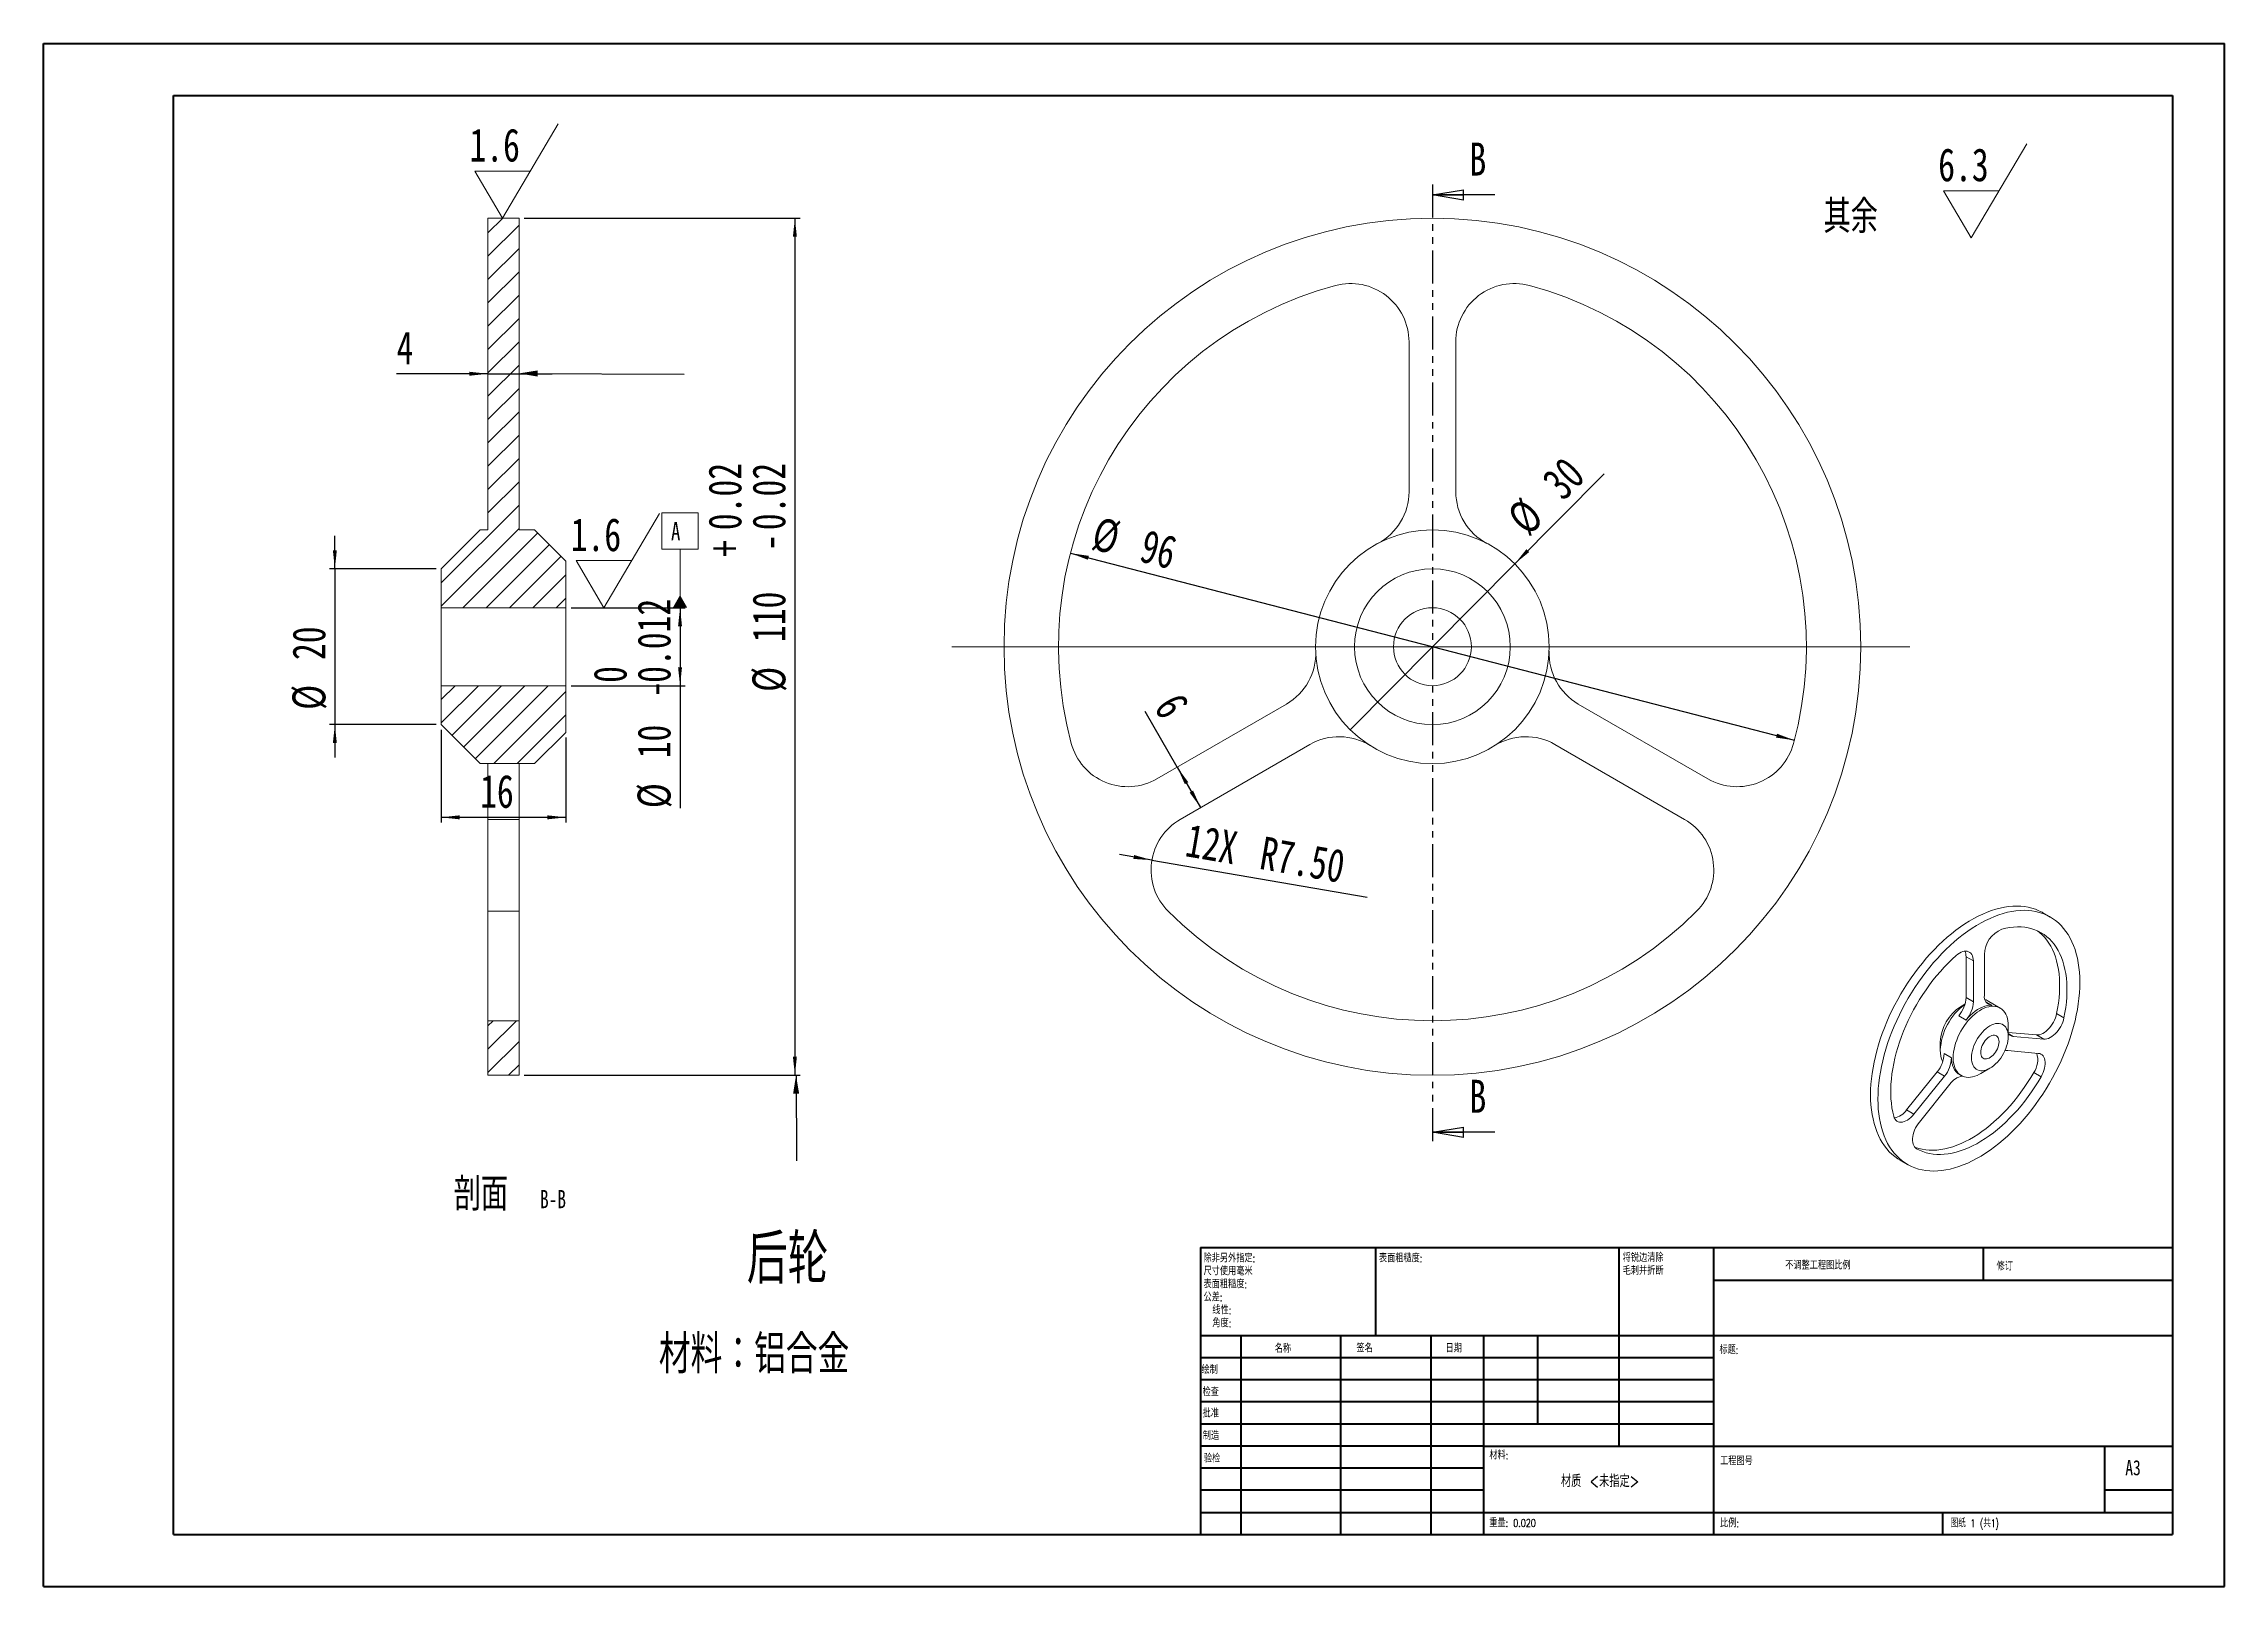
# Model space of a CAD drawing. Header units: millimetres. Extents: x 0 to 420, y 0 to 297.
import ezdxf

# ---------------------------------------------------------------- set-up
doc = ezdxf.new("R2010")
doc.units = ezdxf.units.MM
doc.linetypes.add('PHANTOM', pattern=[12.7, 6.35, -1.27, 1.27, -1.27, 1.27, -1.27])
doc.layers.add('FORMAT', color=7, linetype='Continuous')
doc.styles.add('SLDTEXTSTYLE0', font='TXT', dxfattribs={"width": 0.75, "bigfont": 'bigfont'})
doc.styles.add('SLDTEXTSTYLE1', font='TXT', dxfattribs={"width": 0.75})
doc.styles.add('SLDTEXTSTYLE2', font='TXT', dxfattribs={"width": 0.694444, "bigfont": 'bigfont'})
doc.styles.add('SLDTEXTSTYLE3', font='TXT', dxfattribs={"width": 0.7})
doc.dimstyles.new('SLDDIMSTYLE0', dxfattribs={"dimtxt": 6.35, "dimasz": 3.556, "dimexe": 0, "dimexo": 0.0625, "dimgap": 1.5875, "dimtad": 1, "dimdec": 6, "dimlfac": 0.666667, "dimrnd": 1e-09, "dimzin": 12, "dimdsep": 46, "dimtxsty": 'SLDTEXTSTYLE1', "dimsah": 1, "dimcen": 0.09, "dimadec": 0, "dimazin": 3, "dimtfac": 1, "dimtofl": 0, "dimtmove": 0, "dimatfit": 3, "dimfxl": 0, "dimfrac": 2, "dimtolj": 1, "dimtzin": 12, "dimarcsym": 0})
doc.dimstyles.new('SLDDIMSTYLE1', dxfattribs={"dimtxt": 6.35, "dimasz": 3.556, "dimexe": 0, "dimexo": 0.0625, "dimgap": 1.5875, "dimtad": 1, "dimlfac": 0.666667, "dimrnd": 1e-09, "dimzin": 4, "dimdsep": 46, "dimtxsty": 'SLDTEXTSTYLE1', "dimsah": 1, "dimcen": 0, "dimadec": 0, "dimazin": 1, "dimtfac": 1, "dimtofl": 0, "dimtmove": 1, "dimatfit": 3, "dimfxl": 0, "dimfrac": 2, "dimtolj": 1, "dimtzin": 12, "dimarcsym": 0})
doc.dimstyles.new('SLDDIMSTYLE2', dxfattribs={"dimtxt": 6.35, "dimasz": 3.556, "dimexe": 0, "dimexo": 0.0625, "dimgap": 1.5875, "dimtad": 1, "dimlfac": 0.666667, "dimrnd": 1e-09, "dimzin": 12, "dimdsep": 46, "dimtxsty": 'SLDTEXTSTYLE1', "dimsah": 1, "dimcen": 0, "dimadec": 0, "dimazin": 3, "dimtfac": 1, "dimtmove": 0, "dimatfit": 3, "dimfxl": 0, "dimfrac": 2, "dimtolj": 1, "dimtzin": 12, "dimarcsym": 0})
doc.dimstyles.new('SLDDIMSTYLE3', dxfattribs={"dimtxt": 6.35, "dimasz": 3.556, "dimexe": 0, "dimexo": 0.0625, "dimgap": 1.5875, "dimtad": 1, "dimlfac": 0.666667, "dimrnd": 1e-09, "dimzin": 12, "dimdsep": 46, "dimtxsty": 'SLDTEXTSTYLE1', "dimblk1": 'NONE', "dimsah": 1, "dimcen": 0, "dimadec": 0, "dimazin": 3, "dimtfac": 1, "dimtmove": 0, "dimatfit": 3, "dimldrblk": 'NONE', "dimfxl": 0, "dimfrac": 2, "dimtolj": 1, "dimtzin": 12, "dimarcsym": 0})
doc.dimstyles.new('SLDDIMSTYLE4', dxfattribs={"dimtxt": 6.35, "dimasz": 3.556, "dimexe": 0, "dimexo": 0.0625, "dimgap": 1.5875, "dimtad": 1, "dimdec": 6, "dimlfac": 0.666667, "dimrnd": 1e-09, "dimzin": 12, "dimdsep": 46, "dimtxsty": 'SLDTEXTSTYLE1', "dimsah": 1, "dimcen": 0.09, "dimadec": 0, "dimazin": 3, "dimtfac": 1, "dimtmove": 0, "dimatfit": 0, "dimfxl": 0, "dimfrac": 2, "dimtolj": 1, "dimtzin": 12, "dimarcsym": 0})
doc.dimstyles.new('SLDDIMSTYLE5', dxfattribs={"dimtxt": 6.35, "dimasz": 3.556, "dimexe": 0, "dimexo": 0.0625, "dimgap": 1.5875, "dimtad": 1, "dimdec": 6, "dimlfac": 0.666667, "dimrnd": 1e-09, "dimzin": 12, "dimdsep": 46, "dimtxsty": 'SLDTEXTSTYLE1', "dimsah": 1, "dimcen": 0.09, "dimadec": 0, "dimazin": 3, "dimtol": 1, "dimtp": 0.02, "dimtm": 0.02, "dimtfac": 1, "dimtofl": 0, "dimtmove": 0, "dimatfit": 3, "dimfxl": 0, "dimfrac": 2, "dimtolj": 1, "dimarcsym": 0})
doc.dimstyles.new('SLDDIMSTYLE6', dxfattribs={"dimtxt": 6.35, "dimasz": 3.556, "dimexe": 0, "dimexo": 0.0625, "dimgap": 1.5875, "dimtad": 1, "dimdec": 6, "dimlfac": 0.666667, "dimrnd": 1e-09, "dimzin": 12, "dimdsep": 46, "dimtxsty": 'SLDTEXTSTYLE1', "dimsah": 1, "dimcen": 0.09, "dimadec": 0, "dimazin": 3, "dimtol": 1, "dimtm": 0.012, "dimtfac": 1, "dimtdec": 3, "dimtofl": 0, "dimtmove": 0, "dimatfit": 3, "dimfxl": 0, "dimfrac": 2, "dimtolj": 1, "dimarcsym": 0})
doc.dimstyles.new('SLDDIMSTYLE8', dxfattribs={"dimtxt": 0.18, "dimasz": 3.556, "dimexe": 0, "dimexo": 0.0625, "dimgap": 0, "dimtad": 0, "dimtih": 1, "dimtoh": 1, "dimdec": 0, "dimrnd": 1e-09, "dimzin": 0, "dimdsep": 46, "dimtxsty": 'Standard', "dimsah": 1, "dimcen": 0.09, "dimadec": 0, "dimazin": 0, "dimtfac": 3.556, "dimtdec": 0, "dimtofl": 0, "dimtmove": 0, "dimatfit": 3, "dimfxl": 0, "dimfrac": 2, "dimtolj": 1, "dimtzin": 0, "dimarcsym": 0})

# ---------------------------------------------------------------- blocks, each defined once
blk = doc.blocks.new('SW_NOTE_0')
at = {"color": 0, "linetype": 'Continuous', "lineweight": 0, "char_height": 1.5, "attachment_point": 1, "style": 'SLDTEXTSTYLE0'}
for s, insert in [('\\M+18FAB锐边\\M+190B4\\M+18F9C', (0, 1.93)), ('\\M+196D1\\M+18E68\\M+19BF3\\M+190DC\\M+19266', (0, -0.57))]:
    blk.add_mtext(s, dxfattribs=dict(at, insert=insert))
blk = doc.blocks.new('SW_NOTE_1')
at = {"color": 0, "linetype": 'Continuous', "lineweight": 0, "char_height": 1.5, "attachment_point": 1, "style": 'SLDTEXTSTYLE0'}
for s, insert in [('\\M+18F9C\\M+194F1另\\M+18A4F\\M+18E77\\M+192E8:', (0, 1.93)), ('\\M+1955C\\M+196CA\\M+19165糙\\M+19378:', (0, -3.07)), ('\\M+18EDA\\M+190A1\\M+18E67\\M+19770\\M+19F7C\\M+195C4', (0, -0.57)), ('\\M+18CF6\\M+18DB7:', (0, -5.57)), ('线\\M+190AB:', (1.69, -8.07)), ('\\M+18A70\\M+19378:', (1.69, -10.57))]:
    blk.add_mtext(s, dxfattribs=dict(at, insert=insert))
blk = doc.blocks.new('SW_SFSYMBOL_0')
at = {"color": 0, "linetype": 'Continuous', "lineweight": 0}
for p, q in [((6.38, -9.07), (17.08, 9.07)), ((6.38, -9.07), (1.03, 0)), ((11.73, 0), (1.03, 0))]:
    blk.add_line(p, q, dxfattribs=at)
at = {"color": 0, "linetype": 'Continuous', "lineweight": 0, "insert": (0, 8.19), "char_height": 6.35, "attachment_point": 1, "style": 'SLDTEXTSTYLE1'}
blk.add_mtext('6.3', dxfattribs=at)
blk = doc.blocks.new('_D')
at = {"layer": 'FORMAT'}
for q in [(212.24, 168.62), (222.91, 150.14)]:
    blk.add_line((218.41, 157.93), q, dxfattribs=at)
for points in [[(218.41, 157.93), (219.86, 154.66), (220.52, 155.04)], [(222.91, 150.14), (221.46, 153.41), (220.8, 153.03)]]:
    blk.add_solid(points, dxfattribs=at)
at = {"layer": 'FORMAT', "insert": (219.33, 172.72), "char_height": 6.35, "attachment_point": 1, "rotation": 300, "style": 'SLDTEXTSTYLE1'}
blk.add_mtext('6', dxfattribs=at)
blk = doc.blocks.new('_D_1')
at = {"layer": 'FORMAT'}
for q in [(207.27, 141.11), (254.96, 132.92)]:
    blk.add_line((213.53, 140.03), q, dxfattribs=at)
blk.add_solid([(213.53, 140.03), (210.09, 141.01), (209.96, 140.26)], dxfattribs=at)
at = {"layer": 'FORMAT', "char_height": 6.35, "attachment_point": 1, "rotation": 350.265, "style": 'SLDTEXTSTYLE1'}
for s, insert in [('12X', (220.77, 147.09)), ('R7.50', (235.1, 144.64))]:
    blk.add_mtext(s, dxfattribs=dict(at, insert=insert))
blk = doc.blocks.new('_D_2')
at = {"layer": 'FORMAT'}
blk.add_line((197.84, 199.12), (337.26, 163.1), dxfattribs=at)
for points in [[(197.84, 199.12), (201.19, 197.86), (201.38, 198.6)], [(337.26, 163.1), (333.92, 164.36), (333.72, 163.62)]]:
    blk.add_solid(points, dxfattribs=at)
at = {"layer": 'FORMAT', "char_height": 6.35, "attachment_point": 1, "rotation": 345.5146, "style": 'SLDTEXTSTYLE1'}
for s, insert in [('%%c', (203.17, 206.18)), ('96', (212.45, 203.78))]:
    blk.add_mtext(s, dxfattribs=dict(at, insert=insert))
blk = doc.blocks.new('_D_3')
at = {"layer": 'FORMAT'}
for q in [(300.62, 214.41), (251.7, 165.14)]:
    blk.add_line((283.41, 197.07), q, dxfattribs=at)
blk.add_solid([(283.41, 197.07), (286.18, 199.33), (285.64, 199.87)], dxfattribs=at)
at = {"layer": 'FORMAT', "char_height": 6.35, "attachment_point": 1, "rotation": 45.204, "style": 'SLDTEXTSTYLE1'}
for s, insert in [('30', (288.23, 213.49)), ('%%c', (281.48, 206.68))]:
    blk.add_mtext(s, dxfattribs=dict(at, insert=insert))
blk = doc.blocks.new('_NONE')
blk = doc.blocks.new('_CLOSED')
at = {"color": 0, "linetype": 'ByBlock', "lineweight": -2}
for p, q in [((-1, 0.166667), (0, 0)), ((-1, 0.166667), (-1, -0.166667)), ((0, 0), (-1, -0.166667)), ((0, 0), (-1, 0))]:
    blk.add_line(p, q, dxfattribs=at)
blk = doc.blocks.new('_D_4')
at = {"layer": 'FORMAT'}
for p, q in [((85.65, 233.66), (68.05, 233.66)), ((85.65, 233.66), (91.65, 233.66)), ((91.65, 233.66), (98, 233.66))]:
    blk.add_line(p, q, dxfattribs=at)
for points in [[(85.65, 233.66), (82.09, 234.04), (82.09, 233.28)], [(91.65, 233.66), (95.21, 233.28), (95.21, 234.04)]]:
    blk.add_solid(points, dxfattribs=at)
at = {"layer": 'FORMAT', "insert": (68.05, 241.84), "char_height": 6.35, "attachment_point": 1, "style": 'SLDTEXTSTYLE1'}
blk.add_mtext('4', dxfattribs=at)
blk = doc.blocks.new('_D_5')
at = {"layer": 'FORMAT'}
for p, q in [((92.65, 263.61), (145.77, 263.61)), ((144.77, 263.61), (144.77, 98.61)), ((92.65, 98.61), (145.77, 98.61))]:
    blk.add_line(p, q, dxfattribs=at)
for points in [[(144.77, 263.61), (144.39, 260.05), (145.15, 260.05)], [(144.77, 98.61), (145.15, 102.16), (144.39, 102.16)]]:
    blk.add_solid(points, dxfattribs=at)
at = {"layer": 'FORMAT', "char_height": 6.35, "attachment_point": 1, "rotation": 90, "style": 'SLDTEXTSTYLE1'}
for s, insert in [('0.02', (128.11, 203.54)), ('0.02', (136.58, 203.54)), ('-', (136.58, 199.58)), ('+', (128.11, 198.42)), ('110', (136.58, 182)), ('%%c', (136.58, 172.42))]:
    blk.add_mtext(s, dxfattribs=dict(at, insert=insert))
blk = doc.blocks.new('_D_6')
at = {"layer": 'FORMAT'}
for p, q in [((76.65, 165.11), (76.65, 147.26)), ((100.65, 163.61), (100.65, 147.26)), ((100.65, 148.26), (76.65, 148.26))]:
    blk.add_line(p, q, dxfattribs=at)
for points in [[(76.65, 148.26), (80.21, 147.88), (80.21, 148.65)], [(100.65, 148.26), (97.09, 148.65), (97.09, 147.88)]]:
    blk.add_solid(points, dxfattribs=at)
at = {"layer": 'FORMAT', "insert": (84.14, 156.45), "char_height": 6.35, "attachment_point": 1, "style": 'SLDTEXTSTYLE1'}
blk.add_mtext('16', dxfattribs=at)
blk = doc.blocks.new('_D_7')
at = {"layer": 'FORMAT'}
for p, q in [((56.17, 196.11), (56.17, 202.46)), ((75.65, 196.11), (55.17, 196.11)), ((56.17, 196.11), (56.17, 166.11)), ((75.65, 166.11), (55.17, 166.11)), ((56.17, 166.11), (56.17, 159.76))]:
    blk.add_line(p, q, dxfattribs=at)
for points in [[(56.17, 196.11), (56.55, 199.66), (55.79, 199.66)], [(56.17, 166.11), (55.79, 162.55), (56.55, 162.55)]]:
    blk.add_solid(points, dxfattribs=at)
at = {"layer": 'FORMAT', "char_height": 6.35, "attachment_point": 1, "rotation": 90, "style": 'SLDTEXTSTYLE1'}
for s, insert in [('20', (47.99, 178.54)), ('%%c', (47.99, 168.96))]:
    blk.add_mtext(s, dxfattribs=dict(at, insert=insert))
blk = doc.blocks.new('_D_8')
at = {"layer": 'FORMAT'}
for p, q in [((101.65, 188.61), (123.65, 188.61)), ((122.65, 188.61), (122.65, 173.61)), ((101.65, 173.61), (123.65, 173.61)), ((122.65, 173.61), (122.65, 150.03))]:
    blk.add_line(p, q, dxfattribs=at)
for points in [[(122.65, 188.61), (122.27, 185.05), (123.03, 185.05)], [(122.65, 173.61), (123.03, 177.16), (122.27, 177.16)]]:
    blk.add_solid(points, dxfattribs=at)
at = {"layer": 'FORMAT', "char_height": 6.35, "attachment_point": 1, "rotation": 90, "style": 'SLDTEXTSTYLE1'}
for s, insert in [('0.012', (114.46, 174.15)), ('0', (106, 174.15)), ('-', (114.46, 171.34)), ('10', (114.46, 159.62)), ('%%c', (114.46, 150.03))]:
    blk.add_mtext(s, dxfattribs=dict(at, insert=insert))
blk = doc.blocks.new('SW_NOTE_2')
at = {"color": 0, "linetype": 'Continuous', "lineweight": 0, "attachment_point": 2}
for s, insert, char_height, style in [('\\M+19655\\M+196CA', (8.33, 8.19), 6.35, 'SLDTEXTSTYLE0'), ('B-B', (22.23, 5.8), 3.5, 'SLDTEXTSTYLE3')]:
    blk.add_mtext(s, dxfattribs=dict(at, insert=insert, char_height=char_height, style=style))
blk = doc.blocks.new('SW_SFSYMBOL_1')
at = {"color": 0, "linetype": 'Continuous', "lineweight": 0}
for p, q in [((6.38, -9.07), (17.08, 9.07)), ((6.38, -9.07), (1.03, 0)), ((11.73, 0), (1.03, 0))]:
    blk.add_line(p, q, dxfattribs=at)
at = {"color": 0, "linetype": 'Continuous', "lineweight": 0, "insert": (0, 8.19), "char_height": 6.35, "attachment_point": 1, "style": 'SLDTEXTSTYLE1'}
blk.add_mtext('1.6', dxfattribs=at)
blk = doc.blocks.new('SW_SFSYMBOL_2')
at = {"color": 0, "linetype": 'Continuous', "lineweight": 0}
for p, q in [((6.38, -9.07), (17.08, 9.07)), ((6.38, -9.07), (1.03, 0)), ((11.73, 0), (1.03, 0))]:
    blk.add_line(p, q, dxfattribs=at)
at = {"color": 0, "linetype": 'Continuous', "lineweight": 0, "insert": (0, 8.19), "char_height": 6.35, "attachment_point": 1, "style": 'SLDTEXTSTYLE1'}
blk.add_mtext('1.6', dxfattribs=at)
blk = doc.blocks.new('SW_DATUMTAG_0')
at = {"color": 0, "linetype": 'Continuous', "lineweight": 0}
for p, q in [((-1.77, -0.72), (-1.77, 6.28)), ((-1.77, 6.28), (5.23, 6.28)), ((5.23, 6.28), (5.23, -0.72)), ((5.23, -0.72), (-1.77, -0.72)), ((1.73, -11.98), (1.73, -0.72))]:
    blk.add_line(p, q, dxfattribs=at)
blk.add_solid([(3.13, -11.98), (0.33, -11.98), (1.73, -9.53)], dxfattribs=at)
at = {"color": 0, "linetype": 'Continuous', "lineweight": 0, "insert": (0, 4.51), "char_height": 3.5, "attachment_point": 1, "style": 'SLDTEXTSTYLE1'}
blk.add_mtext('A', dxfattribs=at)

msp = doc.modelspace()

# ---------------------------------------------------------------- hatches: boundary and pattern name
at = {"linetype": 'Continuous', "lineweight": 0}
h = msp.add_hatch(dxfattribs=at)
h.set_pattern_fill('ANSI31', style=0)
h.paths.add_polyline_path([(85.64909, 203.6070277), (84.14909, 203.6070277), (76.64909, 196.1070277), (76.64909, 188.6070277), (100.64909, 188.6070277), (100.64909, 197.6070277), (94.64909, 203.6070277), (91.64909, 203.6070277), (91.64909, 263.6070277), (85.64909, 263.6070277)], flags=0)
h = msp.add_hatch(dxfattribs=at)
h.set_pattern_fill('ANSI31', style=0)
h.paths.add_polyline_path([(76.64909, 173.6070277), (76.64909, 166.1070277), (84.14909, 158.6070277), (94.64909, 158.6070277), (100.64909, 164.6070277), (100.64909, 173.6070277)], flags=0)
h = msp.add_hatch(dxfattribs=at)
h.set_pattern_fill('ANSI31', style=0)
h.paths.add_polyline_path([(85.64909, 109.1070277), (85.64909, 98.6070277), (91.64909, 98.6070277), (91.64909, 109.1070277)], flags=0)

# ---------------------------------------------------------------- linework, layer by layer
at = {"color": 7, "linetype": 'Continuous', "lineweight": 40}
for p, q in [((0.0788436, 0.2147802), (0.0788436, 297.2147802)), ((0.0788436, 297.2147802), (420.0788436, 297.2147802)), ((420.0788436, 0.2147802), (420.0788436, 297.2147802)), ((25.0788436, 10.2147802), (25.0788436, 287.2147802)), ((25.0788436, 287.2147802), (410.0788436, 287.2147802)), ((410.0788436, 287.2147802), (410.0788436, 10.2147802)), ((222.8788436, 65.4647802), (410.0788436, 65.4647802)), ((222.8788436, 65.4647802), (222.8788436, 10.2147802)), ((256.6788436, 48.4647802), (256.6788436, 65.4647802)), ((303.4788436, 65.4647802), (303.4788436, 27.2147802)), ((321.6788436, 65.4647802), (321.6788436, 10.2147802)), ((373.6788436, 59.0897802), (373.6788436, 65.4647802)), ((410.0788436, 59.0897802), (321.6788436, 59.0897802)), ((410.0788436, 48.4647802), (222.8788436, 48.4647802)), ((230.6788436, 48.4647802), (230.6788436, 10.2147802)), ((249.869796, 48.4647802), (249.869796, 10.2147802)), ((267.2777697, 48.4647802), (267.2777697, 10.2147802)), ((277.4788436, 10.2147802), (277.4788436, 48.4647802)), ((287.8788436, 31.4647802), (287.8788436, 48.4647802)), ((321.6788436, 44.2147802), (222.8788436, 44.2147802)), ((321.6788436, 39.9647802), (222.8788436, 39.9647802)), ((321.6788436, 35.7147802), (222.8788436, 35.7147802)), ((321.6788436, 31.4647802), (222.8788436, 31.4647802)), ((277.4788436, 27.2147802), (222.8788436, 27.2147802)), ((277.4788436, 27.2147802), (410.0788436, 27.2147802)), ((397.0788436, 14.4647802), (397.0788436, 27.2147802)), ((277.4788436, 22.9647082), (222.8788436, 22.9647082)), ((277.4788436, 18.7147802), (222.8788436, 18.7147802)), ((410.0788436, 18.7147802), (397.0788436, 18.7147802)), ((222.8788436, 14.4647802), (410.0788436, 14.4647802)), ((365.8788436, 10.2147802), (365.8788436, 14.4647802)), ((25.0788436, 10.2147802), (410.0788436, 10.2147802)), ((0.0788436, 0.2147802), (420.0788436, 0.2147802))]:
    msp.add_line(p, q, dxfattribs=at)
at = {"color": 7, "linetype": 'PHANTOM', "lineweight": 30}
msp.add_line((267.5520492, 270.0852618), (267.5520492, 85.6473847), dxfattribs=at)
at = {"color": 7, "linetype": 'Continuous', "lineweight": 30}
for p, q in [((279.5520492, 268.0852618), (267.5520492, 268.0852618)), ((279.5520492, 87.6473847), (267.5520492, 87.6473847))]:
    msp.add_line(p, q, dxfattribs=at)
at = {"color": 7, "linetype": 'Continuous', "lineweight": 15}
for p, q in [((85.64909, 203.6070277), (85.64909, 263.6070277)), ((91.64909, 263.6070277), (85.64909, 263.6070277)), ((91.64909, 203.6070277), (91.64909, 263.6070277)), ((263.0520492, 210.9566508), (263.0520492, 239.7798494)), ((272.0520492, 239.7798494), (272.0520492, 210.9566508)), ((76.64909, 196.1070277), (84.14909, 203.6070277)), ((84.14909, 203.6070277), (85.64909, 203.6070277)), ((91.64909, 203.6070277), (94.64909, 203.6070277)), ((94.64909, 203.6070277), (100.64909, 197.6070277)), ((100.64909, 197.6070277), (100.64909, 188.6070277)), ((76.64909, 188.6070277), (76.64909, 196.1070277)), ((76.64909, 188.6070277), (100.64909, 188.6070277)), ((76.64909, 188.6070277), (76.64909, 173.6070277)), ((100.64909, 173.6070277), (100.64909, 188.6070277)), ((100.64909, 173.6070277), (76.64909, 173.6070277)), ((76.64909, 166.1070277), (76.64909, 173.6070277)), ((100.64909, 173.6070277), (100.64909, 164.6070277)), ((214.4898952, 155.6677312), (239.4515173, 170.0793305)), ((295.6525811, 170.0793305), (320.6142033, 155.6677312)), ((84.14909, 158.6070277), (76.64909, 166.1070277)), ((100.64909, 164.6070277), (94.64909, 158.6070277)), ((243.9515173, 162.2851018), (218.9898952, 147.8735026)), ((316.1142033, 147.8735026), (291.1525811, 162.2851018)), ((94.64909, 158.6070277), (84.14909, 158.6070277)), ((85.64909, 158.6070277), (85.64909, 147.8735026)), ((91.64909, 158.6070277), (91.64909, 147.8735026)), ((85.64909, 147.8735026), (91.64909, 147.8735026)), ((85.64909, 147.8735026), (85.64909, 130.1721407)), ((91.64909, 147.8735026), (91.64909, 130.1721407)), ((85.64909, 130.1721407), (91.64909, 130.1721407)), ((85.64909, 130.1721407), (85.64909, 109.1070277)), ((91.64909, 130.1721407), (91.64909, 109.1070277)), ((386.5443928, 129.0769623), (385.1301792, 129.8933704)), ((373.8561704, 121.8425091), (373.8561704, 113.9974032)), ((371.73485, 120.617897), (370.3206365, 121.4343051)), ((370.3206365, 113.5891991), (370.3206365, 121.4343051)), ((371.73485, 112.772791), (371.73485, 120.617897)), ((371.73485, 112.772791), (370.3206365, 113.5891991)), ((370.3206365, 109.2482234), (368.9064229, 110.0646315)), ((370.1143408, 112.2859879), (369.2593442, 111.7922484)), ((376.8987588, 111.551883), (374.4238851, 112.9805972)), ((389.1898152, 109.6614058), (387.7756017, 110.4778139)), ((85.64909, 109.1070277), (91.64909, 109.1070277)), ((85.64909, 98.6070277), (85.64909, 109.1070277)), ((91.64909, 98.6070277), (91.64909, 109.1070277)), ((365.370889, 105.0565166), (365.370889, 103.4237003)), ((378.4523644, 106.0770267), (378.4523644, 108.118047)), ((378.4523644, 106.8590569), (383.8881663, 106.3730143)), ((379.4188691, 106.0826807), (385.3023798, 105.5566061)), ((385.3023798, 105.5566061), (383.8881663, 106.3730143)), ((367.4960541, 101.968156), (366.0818406, 102.7845641)), ((384.2417197, 102.8228648), (378.3582089, 103.3489393)), ((85.64909, 98.6070277), (91.64909, 98.6070277)), ((358.874427, 91.9328899), (364.7579377, 99.2519214)), ((360.2886405, 91.1164818), (366.1721513, 98.4355133)), ((367.2328115, 96.9263841), (361.3493007, 89.6073526)), ((366.1721513, 98.4355133), (364.7579377, 99.2519214)), ((369.0458149, 98.7652521), (369.3993683, 98.5611501)), ((373.1499255, 98.9329581), (374.9174052, 99.9536341)), ((384.7900397, 98.3214417), (383.3758261, 99.1378499)), ((360.2886405, 91.1164818), (358.874427, 91.9328899)), ((357.6324141, 82.260683), (359.0466276, 81.4442749))]:
    msp.add_line(p, q, dxfattribs=at)
at = {"color": 8, "linetype": 'Continuous', "lineweight": 15}
for p, q in [((375.2703839, 112.1056518), (374.1628141, 112.7450383)), ((379.4188691, 106.0826807), (378.4523644, 106.6406319))]:
    msp.add_line(p, q, dxfattribs=at)
at = {"color": 7, "linetype": 'Continuous', "lineweight": 15, "flags": 128}
for points in [[(385.1301792, 129.8933704), (384.9783567, 129.9791014), (384.3501491, 130.2952576), (383.6965544, 130.5640056), (383.018852, 130.7848192), (382.3183685, 130.9572661), (381.5964752, 131.0810087), (380.8545852, 131.1558049), (380.0941508, 131.1815082), (379.3166606, 131.1580683), (378.5236365, 131.0855311), (377.716631, 130.9640385), (376.8972237, 130.7938285), (376.0670188, 130.5752342), (375.2276413, 130.3086834), (374.3807345, 129.9946981), (373.5279561, 129.6338928), (372.6709755, 129.2269738), (371.8114703, 128.7747377), (370.951123, 128.2780698), (370.0916178, 127.7379423), (369.2346372, 127.1554126), (368.3818588, 126.5316209), (367.5349519, 125.8677884), (366.6955745, 125.1652145), (365.8653695, 124.4252746), (365.0459623, 123.6494172), (364.2389567, 122.839161), (363.4459327, 121.9960921), (362.6684424, 121.1218609), (361.908008, 120.2181787), (361.166118, 119.2868146), (360.4442247, 118.3295916), (359.7437413, 117.3483837), (359.0660388, 116.3451116), (358.4124441, 115.3217393), (357.7842366, 114.2802699), (357.1826459, 113.2227424), (356.6088497, 112.1512267), (356.0639713, 111.0678206), (355.5490772, 109.9746447), (355.0651755, 108.8738391), (354.6132134, 107.7675585), (354.1940756, 106.6579687), (353.8085825, 105.5472416), (353.4574889, 104.4375517), (353.141482, 103.331071), (352.8611803, 102.2299657), (352.6171327, 101.1363913), (352.4098168, 100.0524883), (352.2396384, 98.9803787), (352.1069308, 97.922161), (352.0119536, 96.8799069), (351.9548928, 95.8556566), (351.9358602, 94.8514152), (351.9548928, 93.8691483), (352.0119536, 92.910779), (352.1069308, 91.9781832), (352.2396384, 91.0731866), (352.4098168, 90.1975607), (352.6171327, 89.3530196), (352.8611803, 88.5412165), (353.141482, 87.7637406), (353.4574889, 87.0221138), (353.8085825, 86.3177879), (354.1940756, 85.6521416), (354.6132134, 85.026478), (355.0651755, 84.4420219), (355.5490772, 83.8999173), (356.0639713, 83.4012254), (356.6088497, 82.9469224), (357.1826459, 82.5378978), (357.6324141, 82.260683)], [(392.2409467, 116.4862301), (392.221914, 117.4684969), (392.1648532, 118.4268663), (392.0698761, 119.3594621), (391.9371684, 120.2644587), (391.7669901, 121.1400846), (391.5596741, 121.9846257), (391.3156265, 122.7964288), (391.0353249, 123.5739047), (390.7193179, 124.3155315), (390.3682243, 125.0198574), (389.9827313, 125.6855036), (389.5635934, 126.3111672), (389.1116313, 126.8956234), (388.6277296, 127.437728), (388.1128356, 127.9364199), (387.5679571, 128.3907228), (386.994161, 128.7997475), (386.3925703, 129.1626932), (385.7643627, 129.4788495), (385.110768, 129.7475975), (384.4330656, 129.968411), (383.7325821, 130.1408579), (383.0106888, 130.2646006), (382.2687988, 130.3393968), (381.5083644, 130.3651001), (380.7308742, 130.3416602), (379.9378501, 130.269123), (379.1308445, 130.1476304), (378.3114373, 129.9774204), (377.4812323, 129.758826), (376.6418549, 129.4922753), (375.794948, 129.17829), (374.9421696, 128.8174847), (374.085189, 128.4105657), (373.2256838, 127.9583296), (372.3653366, 127.4616617), (371.5058314, 126.9215342), (370.6488508, 126.3390045), (369.7960724, 125.7152128), (368.9491655, 125.0513803), (368.109788, 124.3488064), (367.2795831, 123.6088665), (366.4601758, 122.8330091), (365.6531703, 122.0227529), (364.8601462, 121.179684), (364.082656, 120.3054528), (363.3222216, 119.4017706), (362.5803316, 118.4704064), (361.8584383, 117.5131835), (361.1579548, 116.5319756), (360.4802524, 115.5287035), (359.8266577, 114.5053311), (359.1984501, 113.4638618), (358.5968594, 112.4063343), (358.0230632, 111.3348186), (357.4781848, 110.2514125), (356.9632908, 109.1582366), (356.4793891, 108.057431), (356.0274269, 106.9511504), (355.6082891, 105.8415606), (355.2227961, 104.7308335), (354.8717025, 103.6211435), (354.5556955, 102.5146629), (354.2753939, 101.4135576), (354.0313462, 100.3199831), (353.8240303, 99.2360802), (353.653852, 98.1639705), (353.5211443, 97.1057529), (353.4261672, 96.0634988), (353.3691064, 95.0392485), (353.3500737, 94.035007), (353.3691064, 93.0527402), (353.4261672, 92.0943709), (353.5211443, 91.1617751), (353.653852, 90.2567785), (353.8240303, 89.3811526), (354.0313462, 88.5366115), (354.2753939, 87.7248084), (354.5556955, 86.9473325), (354.8717025, 86.2057057), (355.2227961, 85.5013798), (355.6082891, 84.8357335), (356.0274269, 84.2100699), (356.4793891, 83.6256138), (356.9632908, 83.0835092), (357.4781848, 82.5848173), (358.0230632, 82.1305143), (358.5968594, 81.7214897), (359.1984501, 81.3585439), (359.8266577, 81.0423876), (360.4802524, 80.7736397), (361.1579548, 80.5528261), (361.8584383, 80.3803792), (362.5803316, 80.2566366), (363.3222216, 80.1818404), (364.082656, 80.1561371), (364.8601462, 80.179577), (365.6531703, 80.2521142), (366.4601758, 80.3736068), (367.2795831, 80.5438168), (368.109788, 80.7624111), (368.9491655, 81.0289619), (369.7960724, 81.3429472), (370.6488508, 81.7037525), (371.5058314, 82.1106715), (372.3653366, 82.5629075), (373.2256838, 83.0595754), (374.085189, 83.5997029), (374.9421696, 84.1822327), (375.794948, 84.8060244), (376.6418549, 85.4698569), (377.4812323, 86.1724308), (378.3114373, 86.9123707), (379.1308445, 87.6882281), (379.9378501, 88.4984843), (380.7308742, 89.3415532), (381.5083644, 90.2157844), (382.2687988, 91.1194666), (383.0106888, 92.0508307), (383.7325821, 93.0080537), (384.4330656, 93.9892616), (385.110768, 94.9925337), (385.7643627, 96.015906), (386.3925703, 97.0573753), (386.994161, 98.1149029), (387.5679571, 99.1864185), (388.1128356, 100.2698247), (388.6277296, 101.3630006), (389.1116313, 102.4638062), (389.5635934, 103.5700868), (389.9827313, 104.6796766), (390.3682243, 105.7904036), (390.7193179, 106.9000936), (391.0353249, 108.0065742), (391.3156265, 109.1076795), (391.5596741, 110.201254), (391.7669901, 111.285157), (391.9371684, 112.3572666), (392.0698761, 113.4154843), (392.1648532, 114.4577383), (392.221914, 115.4819886), (392.2409467, 116.4862301)], [(389.1898152, 109.6614058), (389.3797854, 110.6770783), (389.5322304, 111.680495), (389.6468053, 112.6693854), (389.7232509, 113.6415121), (389.7613942, 114.5946754), (389.7611489, 115.5267186), (389.7225156, 116.4355327), (389.6455817, 117.3190614), (389.5305212, 118.1753056), (389.3775944, 119.0023278), (389.1871476, 119.7982567), (388.9596114, 120.5612914), (388.6955009, 121.2897053), (388.3954135, 121.9818503), (388.0600283, 122.6361603), (387.6901042, 123.2511548), (387.2864782, 123.8254422), (386.8500636, 124.3577231), (386.3818478, 124.8467931), (385.8828903, 125.2915456), (385.3543201, 125.6909742), (384.7973331, 126.0441752), (384.2131897, 126.3503494), (383.6032116, 126.6088039), (382.9687789, 126.8189541), (382.3113273, 126.9803243), (381.6323443, 127.0925495), (380.9333662, 127.1553758), (380.2159747, 127.1686609), (379.4817929, 127.1323748), (378.7324821, 127.0465996), (377.9697378, 126.9115294), (377.1952857, 126.7274699)], [(387.7756017, 110.4778139), (387.9655718, 111.4934864), (388.1180168, 112.4969031), (388.2325917, 113.4857935), (388.3090373, 114.4579202), (388.3471807, 115.4110835), (388.3469354, 116.3431267), (388.3083021, 117.2519408), (388.2313681, 118.1354695), (388.1163076, 118.9917137), (387.9633809, 119.8187359), (387.772934, 120.6146648), (387.5453979, 121.3776995), (387.2812873, 122.1061134), (386.9811999, 122.7982584), (386.6458148, 123.4525684), (386.2758907, 124.0675629), (385.8722647, 124.6418503), (385.43585, 125.1741312), (384.9676343, 125.6632012), (384.4686768, 126.1079537), (384.0665818, 126.4178845)], [(371.73485, 120.617897), (371.7150752, 120.9797409), (371.6560457, 121.3133564), (371.5586419, 121.6137675), (371.4243166, 121.8764935), (371.2550734, 122.097616), (371.0534364, 122.2738368), (370.8224131, 122.4025275), (370.5654493, 122.4817687), (370.2863776, 122.5103786), (369.9893603, 122.4879304), (369.6788276, 122.414759), (369.359411, 122.2919556), (369.0358747, 122.121352), (368.7130442, 121.9054927), (368.3957347, 121.6475972)], [(368.3957347, 121.6475972), (367.6212826, 120.9374934), (366.8585383, 120.1919177), (366.1092275, 119.4125571), (365.3750457, 118.6011749), (364.6576542, 117.7596072), (363.9586761, 116.8897581), (363.2796931, 115.9935957), (362.6222414, 115.073148), (361.9878088, 114.1304975), (361.3778307, 113.1677772), (360.7936873, 112.1871654), (360.2367003, 111.1908809), (359.7081301, 110.1811781), (359.2091726, 109.1603416), (358.7409568, 108.1306811), (358.3045422, 107.0945266), (357.9009162, 106.0542226), (357.5309921, 105.0121228), (357.1956069, 103.9705854), (356.8955195, 102.9319668), (356.631409, 101.8986173), (356.4038728, 100.872875), (356.2134259, 99.8570608), (356.0604992, 98.8534732), (355.9454387, 97.864383), (355.8685048, 96.8920282), (355.8298714, 95.938609), (355.8296262, 95.0062826), (355.8677695, 94.0971587), (355.9442151, 93.2132942), (356.05879, 92.3566892), (356.211235, 91.5292818), (356.4012052, 90.7329441)], [(373.1499255, 98.9329581), (372.9239851, 98.8080434), (372.4754499, 98.5931937), (372.031768, 98.4249124), (371.5961363, 98.304412), (371.1716935, 98.2325607), (370.7614977, 98.2098761), (370.3685043, 98.2365217), (369.995545, 98.3123055), (369.6453068, 98.4366815), (369.3203132, 98.6087536), (369.0229059, 98.8272819), (368.7552277, 99.0906921), (368.5192071, 99.3970861), (368.3165448, 99.7442565), (368.1487008, 100.1297018), (368.0168846, 100.5506449), (367.9220459, 101.004053), (367.8648679, 101.4866591), (367.8457627, 101.9949861), (367.8648679, 102.5253716), (367.9220459, 103.073994), (368.0168846, 103.6369005), (368.1487008, 104.2100354), (368.3165448, 104.7892692), (368.5192071, 105.3704285), (368.7552277, 105.9493261), (369.0229059, 106.5217909), (369.3203132, 107.0836985), (369.6453068, 107.6310001), (369.995545, 108.1597525), (370.3685043, 108.6661461), (370.7614977, 109.1465321), (371.1716935, 109.5974496), (371.5961363, 110.0156494), (372.031768, 110.3981187), (372.4754499, 110.7421015), (372.9239851, 111.0451196), (373.3741421, 111.3049897), (373.8226773, 111.5198394), (374.2663591, 111.6881207), (374.7019908, 111.8086211), (375.1264337, 111.8804725), (375.5366295, 111.9031571), (375.9296229, 111.8765115), (376.3025822, 111.8007276), (376.6528204, 111.6763516), (376.977814, 111.5042795), (377.2752213, 111.2857512), (377.5428995, 111.022341), (377.7789201, 110.715947), (377.9815824, 110.3687766), (378.1494264, 109.9833313), (378.2812426, 109.5623882), (378.3760813, 109.1089802), (378.4332592, 108.626374), (378.4523644, 108.118047), (378.4523644, 108.118047)], [(375.2703839, 112.1056518), (374.8472349, 112.0922382), (374.4081079, 112.0256231), (373.9564227, 111.9063251), (373.4956969, 111.7352734), (373.0295184, 111.5138), (372.5615175, 111.2436296), (372.0953388, 110.9268662), (371.6346127, 110.5659766), (371.1829272, 110.1637713), (370.7437998, 109.7233825), (370.3206501, 109.2482396)], [(374.4238851, 112.9805972), (374.1779467, 113.1050658), (373.9665445, 113.1868768)], [(383.8881663, 106.3730143), (384.1779833, 106.3734681), (384.4832525, 106.4248827), (384.7994207, 106.5264913), (385.1217723, 106.6767782), (385.4454994, 106.8735021), (385.7657735, 107.1137286), (386.0778177, 107.3938749), (386.3769778, 107.7097624), (386.6587919, 108.0566798), (386.9190567, 108.4294527), (387.1538902, 108.8225211), (387.3597899, 109.2300224), (387.5336848, 109.6458787), (387.6729813, 110.0638874), (387.7756017, 110.4778139)], [(385.3023798, 105.5566061), (385.5921969, 105.55706), (385.897466, 105.6084746), (386.2136343, 105.7100832), (386.5359859, 105.8603701), (386.8597129, 106.057094), (387.179987, 106.2973205), (387.4920312, 106.5774668), (387.7911914, 106.8933543), (388.0730055, 107.2402717), (388.3332702, 107.6130446), (388.5681037, 108.006113), (388.7740035, 108.4136143), (388.9478984, 108.8294706), (389.0871949, 109.2474793), (389.1898152, 109.6614058)], [(378.4523644, 106.0770267), (378.4329964, 106.4926046), (378.3751045, 106.8812674), (378.2793231, 107.238757), (378.1467015, 107.5611566), (377.9786927, 107.8449339), (377.7771376, 108.0869797), (377.5442443, 108.2846423), (377.2825645, 108.435756), (376.9949652, 108.538665), (376.6845975, 108.592242), (376.3548617, 108.5958999), (376.0093706, 108.5495987), (375.6519094, 108.4538456), (375.2863945, 108.3096897), (374.9168305, 108.1187105), (374.5472666, 107.8830003), (374.1817517, 107.6051416), (373.8242905, 107.2881788), (373.4787993, 106.9355844), (373.1490636, 106.5512217), (372.8386959, 106.1393018), (372.5510966, 105.7043377), (372.2894168, 105.251095), (372.0565235, 104.7845396), (371.8549684, 104.309783), (371.6869596, 103.832027), (371.554338, 103.3565057), (371.4585565, 102.8884292), (371.4006647, 102.4329258), (371.3812966, 101.9949861), (371.4006647, 101.5794083), (371.4585565, 101.1907454), (371.554338, 100.8332558), (371.6869596, 100.5108563), (371.8549684, 100.227079), (372.0565235, 99.9850331), (372.2894168, 99.7873705), (372.5510966, 99.6362569), (372.8386959, 99.5333478), (373.1490636, 99.4797708), (373.4787993, 99.4761129), (373.8242905, 99.5224142), (374.1817517, 99.6181673), (374.5472666, 99.7623231), (374.9168305, 99.9533024), (375.2863945, 100.1890126), (375.6519094, 100.4668712), (376.0093706, 100.7838341), (376.3548617, 101.1364284), (376.6845975, 101.5207911), (376.9949652, 101.9327111), (377.2825645, 102.3676752), (377.5442443, 102.8209178), (377.7771376, 103.2874733), (377.9786927, 103.7622298), (378.1467015, 104.2399859), (378.2793231, 104.7155071), (378.3751045, 105.1835836), (378.4329964, 105.639087), (378.4523644, 106.0770267)], [(376.6845975, 105.0565166), (376.664853, 105.349366), (376.6060606, 105.6128772), (376.5095335, 105.8411637), (376.3774281, 106.029126), (376.2126954, 106.1725653), (376.0190152, 106.2682774), (375.800714, 106.3141242), (375.5626683, 106.3090817), (375.3101957, 106.2532624), (375.0489359, 106.1479132), (374.7847252, 105.9953876), (374.5234654, 105.7990926), (374.2709928, 105.5634132), (374.0329471, 105.2936141), (373.8146459, 104.995722), (373.6209657, 104.6763915), (373.4562329, 104.3427559), (373.3241275, 104.002268), (373.2276005, 103.6625338), (373.1688081, 103.3311423), (373.1490636, 103.0154963), (373.1688081, 102.7226468), (373.2276005, 102.4591356), (373.3241275, 102.2308491), (373.4562329, 102.0428868), (373.6209657, 101.8994476), (373.8146459, 101.8037355), (374.0329471, 101.7578886), (374.2709928, 101.7629312), (374.5234654, 101.8187505), (374.7847252, 101.9240996), (375.0489359, 102.0766252), (375.3101957, 102.2729202), (375.5626683, 102.5085996), (375.800714, 102.7783988), (376.0190152, 103.0762908), (376.2126954, 103.3956213), (376.3774281, 103.7292569), (376.5095335, 104.0697448), (376.6060606, 104.4094791), (376.664853, 104.7408706), (376.6845975, 105.0565166)], [(378.3582089, 103.3489393), (378.0723374, 103.348825), (377.7838581, 103.3020711)], [(384.7900397, 98.3214417), (385.0047289, 98.7253476), (385.1882629, 99.1394008), (385.3379043, 99.5574257), (385.4514211, 99.9731875), (385.5271203, 100.3804849), (385.5638728, 100.7732431), (385.5611305, 101.1456042), (385.5189342, 101.4920141), (385.4379132, 101.8073063), (385.3192761, 102.0867782), (385.1647923, 102.3262613), (384.976766, 102.5221837), (384.7580015, 102.6716233), (384.5117619, 102.7723511), (384.2417197, 102.8228648)], [(360.4431879, 84.7792216), (360.5815484, 84.7258512), (361.2162842, 84.5163214), (361.8740204, 84.3555768), (362.5532686, 84.2439813), (363.252492, 84.1817873), (363.9701083, 84.1691354), (364.7044939, 84.2060545), (365.4539871, 84.2924608), (366.2168919, 84.4281589), (366.9914822, 84.6128418), (367.7760053, 84.8460916), (368.5686861, 85.1273805), (369.367731, 85.456072), (370.1713319, 85.8314224), (370.9776706, 86.2525824), (371.7849226, 86.7185991), (372.5912614, 87.2284179), (373.3948623, 87.7808854), (374.1939072, 88.3747515), (374.9865879, 89.0086723), (375.771111, 89.6812137), (376.5457014, 90.3908537), (377.3086062, 91.1359867), (378.0580994, 91.9149268), (378.7924849, 92.7259113), (379.5101013, 93.5671053), (380.2093246, 94.4366055), (380.8885729, 95.3324443), (381.546309, 96.2525949), (382.1810449, 97.1949751), (382.7913442, 98.1574527), (383.3758261, 99.1378499)], [(360.8009807, 84.4728528), (361.3854626, 84.167284), (361.9957619, 83.9094431), (362.6304978, 83.6999133), (363.288234, 83.5391687), (363.9674822, 83.4275732), (364.6667055, 83.3653791), (365.3843219, 83.3527273), (366.1187075, 83.3896463), (366.8682006, 83.4760527), (367.6311055, 83.6117508), (368.4056958, 83.7964337), (369.1902189, 84.0296835), (369.9828997, 84.3109724), (370.7819445, 84.6396639), (371.5855455, 85.0150143), (372.3918842, 85.4361743), (373.1991362, 85.902191), (374.0054749, 86.4120098), (374.8090759, 86.9644773), (375.6081207, 87.5583433), (376.4008015, 88.1922642), (377.1853246, 88.8648056), (377.9599149, 89.5744456), (378.7228198, 90.3195786), (379.4723129, 91.0985187), (380.2066985, 91.9095032), (380.9243149, 92.7506972), (381.6235382, 93.6201974), (382.3027864, 94.5160362), (382.9605226, 95.4361868), (383.5952585, 96.378567), (384.2055578, 97.3410446), (384.7900397, 98.3214417)], [(356.4012052, 90.7329441), (356.5038255, 90.4375006), (356.643122, 90.1803201), (356.8170169, 89.9652387), (357.0229166, 89.7954641), (357.2577502, 89.6735287), (357.5180149, 89.6012511), (357.799829, 89.5797094), (358.0989892, 89.6092247), (358.4110334, 89.6893571), (358.7313075, 89.8189111), (359.0550345, 89.9959546), (359.3773861, 90.2178468), (359.6935543, 90.4812784), (359.9988235, 90.7823201), (360.2886405, 91.1164818)], [(361.3493007, 89.6073526), (361.0792585, 89.2450549), (360.8330189, 88.8600248), (360.6142544, 88.4580051), (360.4262281, 88.0449921), (360.2717443, 87.6271458), (360.1531072, 87.2106985), (360.0720862, 86.8018615), (360.0298899, 86.4067327), (360.0271475, 86.0312054), (360.0639001, 85.6808807), (360.1395993, 85.3609838), (360.2531161, 85.0762858), (360.4027575, 84.8310332), (360.5862915, 84.6288838), (360.8009807, 84.4728528)]]:
    msp.add_lwpolyline(points, dxfattribs=at)
at = {"color": 7, "linetype": 'Continuous', "lineweight": 15}
for radius in [82.5, 22.5, 15, 7.5]:
    msp.add_circle((267.5520492, 181.1070277), radius, dxfattribs=at)
for centre, radius, start, end in [((267.5520492, 181.1070277), 72, 105.026113759, 194.973886241), ((251.8020492, 239.7798494), 11.25, 0, 105.026113759), ((283.3020492, 239.7798494), 11.25, 74.973886241, 180), ((267.5520492, 181.1070277), 72, 345.026113759, 74.973886241), ((251.8020492, 210.9566508), 11.25, 297.818139285, 0), ((283.3020492, 210.9566508), 11.25, 180, 242.181860715), ((233.8265173, 179.8221163), 11.25, 300, 2.181860715), ((301.2775811, 179.8221163), 11.25, 177.818139285, 240), ((208.8648952, 165.410517), 11.25, 194.973886241, 300), ((249.5765173, 152.542316), 11.25, 57.817498124, 120), ((285.5275811, 152.542316), 11.25, 60, 122.181860715), ((326.2392033, 165.410517), 11.25, 240, 345.026113759), ((224.6148952, 138.1307168), 11.25, 120, 225.026113759), ((310.4892033, 138.1307168), 11.25, 314.973886241, 60), ((267.5520492, 181.1070277), 72, 225.026113759, 314.973886241), ((379.2939204, 121.7092413), 5.4393828, 112.694793176, 178.596081382), ((367.8281536, 121.5037993), 2.4934515, 358.402920845, 23.630345322), ((364.5684622, 113.8512219), 5.758139, 318.882647056, 357.391868553), ((375.4580835, 113.7204564), 1.6256769, 170.191377259, 263.369879838), ((376.9868938, 102.871212), 11.6291363, 126.307129981, 177.276911096), ((373.8101428, 104.6748837), 8.4478783, 122.594594453, 177.410782079), ((365.9826707, 113.0348151), 5.7581441, 318.882431941, 357.391857485), ((379.5233082, 107.3841254), 1.3056285, 214.593452125, 265.411924407), ((360.4387228, 102.8849982), 5.6440115, 319.931370325, 358.980378773), ((370.3537461, 103.2891935), 4.9846722, 178.453738153, 204.729170876), ((361.8529363, 102.0685901), 5.6440115, 319.931370325, 358.980378773), ((379.8693644, 101.5607276), 4.2621134, 325.35649202, 17.615947067), ((370.2820141, 94.8068069), 3.7135218, 100.584215656, 145.195868059), ((355.8250701, 94.049827), 3.7121423, 280.778232254, 325.230686349)]:
    msp.add_arc(centre, radius, start, end, dxfattribs=at)
msp.add_open_spline([(369.045831, 98.7652821), (369.0457241, 98.7653308), (368.8732193, 98.8438125), (368.5801298, 99.0934752), (368.1885655, 99.5289265), (367.8918098, 100.0565801), (367.6796689, 100.6434055), (367.5413377, 101.2718862), (367.5111487, 101.7360661), (367.4960541, 101.968156)], degree=3, knots=[0, 0, 0, 0, 0.0001086302, 0.1752380598, 0.3503674894, 0.5254969189, 0.6836646126, 0.8418323063, 1, 1, 1, 1], dxfattribs=at)
at = {"layer": 'FORMAT', "lineweight": 0}
msp.add_line((175.0253312, 181.1070277), (359.4792569, 181.1070277), dxfattribs=at)

# ---------------------------------------------------------------- block references
at = {"color": 7, "linetype": 'Continuous', "lineweight": 0}
for name, p in [('SW_SFSYMBOL_1', (82.0912814, 272.6780034)), ('SW_SFSYMBOL_0', (364.9608985, 268.8862624)), ('SW_SFSYMBOL_2', (101.5822231, 197.6780034)), ('SW_DATUMTAG_0', (120.9200851, 200.5863111)), ('SW_NOTE_2', (75.9542292, 70.7211209)), ('SW_NOTE_1', (223.4725123, 62.20215)), ('SW_NOTE_0', (304.1880593, 62.2842698))]:
    msp.add_blockref(name, p, dxfattribs=at)
at = {"color": 7, "linetype": 'Continuous', "lineweight": 30, "xscale": 6, "yscale": 6, "rotation": 180.0000000000004}
for p in [(267.5520492, 268.0852618), (267.5520492, 87.6473847)]:
    msp.add_blockref('_CLOSED', p, dxfattribs=at)

# ---------------------------------------------------------------- texts
at = {"color": 7, "linetype": 'Continuous', "char_height": 6.35, "attachment_point": 1, "style": 'SLDTEXTSTYLE1'}
for insert in [(274.6887019, 278.1716416), (274.6887019, 97.7337644)]:
    msp.add_mtext('B', dxfattribs=dict(at, insert=insert))
at = {"color": 7, "linetype": 'Continuous', "lineweight": 0}
for s, insert, char_height, attachment_point, style in [('\\M+191B4\\M+1975D', (342.8689526, 267.0985397), 6.35, 1, 'SLDTEXTSTYLE0'), ('\\M+1955C\\M+196CA\\M+19165糙\\M+19378:', (257.2501357, 64.1340522), 1.5, 1, 'SLDTEXTSTYLE0'), ('\\M+19573调\\M+190AE\\M+18D48\\M+192F6图\\M+194E4\\M+197E1', (335.4934841, 62.7477737), 1.5, 1, 'SLDTEXTSTYLE0'), ('\\M+18F43订', (376.2064253, 62.5496888), 1.5, 1, 'SLDTEXTSTYLE0'), ('\\M+18DDE\\M+197BF\\M+18146铝\\M+18D87\\M+18BE0', (118.571697, 48.6183272), 7.408333333, 1, 'SLDTEXTSTYLE0'), ('\\M+196BC\\M+18FCC', (237.2010828, 46.7162628), 1.5, 1, 'SLDTEXTSTYLE0'), ('签\\M+196BC', (252.9124311, 46.7765365), 1.5, 1, 'SLDTEXTSTYLE0'), ('\\M+193FA\\M+18AFA', (270.0935455, 46.7909594), 1.5, 1, 'SLDTEXTSTYLE0'), ('标题:', (322.8350305, 46.4931144), 1.5, 1, 'SLDTEXTSTYLE0'), ('绘\\M+190A7', (223.0909928, 42.644495), 1.5, 1, 'SLDTEXTSTYLE0'), ('检查', (223.2893124, 38.3691873), 1.5, 1, 'SLDTEXTSTYLE0'), ('\\M+194E1\\M+18F79', (223.280566, 34.2790762), 1.5, 1, 'SLDTEXTSTYLE0'), ('\\M+190A7\\M+191A2', (223.3340301, 29.9484848), 1.5, 1, 'SLDTEXTSTYLE0'), ('验检', (223.5478864, 25.5644294), 1.5, 1, 'SLDTEXTSTYLE0'), ('\\M+18DDE\\M+197BF:', (278.5247059, 26.2008364), 1.5, 1, 'SLDTEXTSTYLE0'), ('\\M+18D48\\M+192F6图\\M+18D86', (322.9528097, 25.083418), 1.5, 1, 'SLDTEXTSTYLE0'), ('\\M+18DDE质 <\\M+196A2\\M+18E77\\M+192E8>', (299.8453409, 21.700346), 2.38125, 2, 'SLDTEXTSTYLE0'), ('A3', (400.9998284, 24.5152247), 2.91041667, 1, 'SLDTEXTSTYLE1'), ('\\M+18F64\\M+197CA: 0.020', (278.4966547, 13.1640921), 1.4986, 1, 'SLDTEXTSTYLE0'), ('\\M+194E4\\M+197E1:', (322.9528097, 13.1148674), 1.5, 1, 'SLDTEXTSTYLE0'), ('图纸 1 (\\M+18BA41)', (367.357138, 13.1148674), 1.5, 1, 'SLDTEXTSTYLE2')]:
    msp.add_mtext(s, dxfattribs=dict(at, insert=insert, char_height=char_height, attachment_point=attachment_point, style=style))
at = {"layer": 'FORMAT', "insert": (135.5050311, 68.0341482), "char_height": 9.525, "attachment_point": 1, "style": 'SLDTEXTSTYLE0'}
msp.add_mtext('\\M+18D40轮', dxfattribs=at)

# ---------------------------------------------------------------- dimensions: what is measured, and where the dimension line sits
at = {"layer": 'FORMAT'}
for base, p1, p2, dimstyle, picture, middle in [((91.64909, 233.656862), (85.64909, 263.6070277), (91.64909, 263.6070277), 'SLDDIMSTYLE4', '_D_4', (70.39894, 233.656862)), ((76.64909, 148.2645646), (100.64909, 164.6070277), (76.64909, 166.1070277), 'SLDDIMSTYLE0', '_D_6', (88.8348859, 148.2645646))]:
    dim = msp.add_linear_dim(base=base, p1=p1, p2=p2, dimstyle=dimstyle, dxfattribs=at)
    dim.commit()
    dim.dimension.update_dxf_attribs({"geometry": picture, "text_midpoint": middle, "dimtype": 160})
for base, p1, p2, dimstyle, picture, middle in [((144.7664055, 98.6070277), (91.64909, 263.6070277), (91.64909, 98.6070277), 'SLDDIMSTYLE5', '_D_5', (144.7664055, 196.1878509)), ((56.1712388, 166.1070277), (76.64909, 196.1070277), (76.64909, 166.1070277), 'SLDDIMSTYLE4', '_D_7', (56.1712388, 178.4433351)), ((122.64909, 173.6070277), (100.64909, 188.6070277), (100.64909, 173.6070277), 'SLDDIMSTYLE6', '_D_8', (122.64909, 172.6466594))]:
    dim = msp.add_linear_dim(base=base, p1=p1, p2=p2, angle=90, text='%%c<>', dimstyle=dimstyle, dxfattribs=at)
    dim.commit()
    dim.dimension.update_dxf_attribs({"geometry": picture, "text_midpoint": middle, "dimtype": 160})
for p1, p2, dimstyle, picture, middle in [((251.6988853, 165.1405881), (283.4052131, 197.0734673), 'SLDDIMSTYLE3', '_D_3', (294.1831337, 207.9283995)), ((197.840841, 199.1166764), (337.2632575, 163.097379), 'SLDDIMSTYLE2', '_D_2', (210.089838, 195.9522031))]:
    dim = msp.add_diameter_dim_2p(p1=p1, p2=p2, dimstyle=dimstyle, dxfattribs=at)
    dim.commit()
    dim.dimension.update_dxf_attribs({"geometry": picture, "text_midpoint": middle, "dimtype": 163})
dim = msp.add_linear_dim(base=(222.9096502, 150.1365742), p1=(214.4898952, 155.6677312), p2=(218.9898952, 147.8735026), angle=300, dimstyle='SLDDIMSTYLE0', dxfattribs=at)
dim.commit()
dim.dimension.update_dxf_attribs({"geometry": '_D', "text_midpoint": (213.4091163, 166.5919816), "dimtype": 160})
dim = msp.add_radius_dim(center=(224.6148952, 138.1307168), mpoint=(213.5268928, 140.0330056), text='12X<>', dimstyle='SLDDIMSTYLE1', dxfattribs=at)
dim.commit()
dim.dimension.update_dxf_attribs({"geometry": '_D_1', "text_midpoint": (237.174787, 135.9759182), "dimtype": 164})

# ---------------------------------------------------------------- leaders
at = {"color": 7, "linetype": 'Continuous', "lineweight": 0}
msp.add_leader([(144.9891449, 98.6070277), (145.0691965, 82.1584346)], dimstyle='SLDDIMSTYLE8', dxfattribs=at)
at = {"layer": 'FORMAT'}
msp.add_leader([(91.64909, 233.7250448), (123.4410724, 233.5949962)], dimstyle='SLDDIMSTYLE8', dxfattribs=at)

doc.saveas('drawing.dxf')
